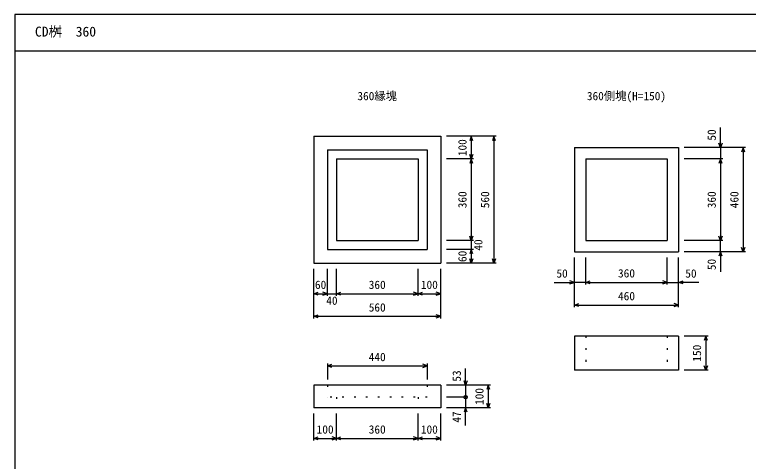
# Model space of a CAD drawing. Units: millimetres, scale not verified. Extents: x -12600 to 12600, y -8910 to 8910.
# Drawn here: x -4632 to -1394, y -46 to 1927 of the extents above; entities that cross this region are included whole.
import ezdxf
from ezdxf.enums import TextEntityAlignment as Align

# ---------------------------------------------------------------- set-up
doc = ezdxf.new("R2010")
doc.units = ezdxf.units.MM
doc.header["$LTSCALE"] = 30
doc.linetypes.add('DOTTED', pattern=[1.75, 0.25, -1.5])
for name, color, linetype, lineweight in [('0-0_DIM', 7, 'Continuous', 25), ('0-4_OUTLINE', 3, 'Continuous', 25), ('0-5_OUTLINE2', 4, 'DOTTED', 25), ('0-6_TXT', 7, 'Continuous', 25)]:
    doc.layers.add(name, color=color, linetype=linetype, lineweight=lineweight)
doc.styles.add('ＭＳ ゴシック', font='')
doc.styles.get('ＭＳ ゴシック').set_extended_font_data('MS Gothic')

msp = doc.modelspace()

# ---------------------------------------------------------------- linework, layer by layer
at = {"layer": '0-0_DIM'}
for p, q in [((-4631.52, 1766.57), (1868.48, 1766.57)), ((-1516.52, 1339.19), (-1516.52, 1427.79)), ((-2506.52, 1389.19), (-2726.52, 1389.19)), ((-2616.52, 1389.19), (-2616.52, 1289.19)), ((-2516.52, 1389.19), (-2516.52, 829.19)), ((-1406.52, 1339.19), (-1676.52, 1339.19)), ((-1516.52, 1339.19), (-1516.52, 1289.19)), ((-1416.52, 1339.19), (-1416.52, 879.19)), ((-2606.52, 1289.19), (-2726.52, 1289.19)), ((-2616.52, 1289.19), (-2616.52, 929.19)), ((-1506.52, 1289.19), (-1676.52, 1289.19)), ((-1516.52, 1289.19), (-1516.52, 929.19)), ((-2606.52, 929.19), (-2726.52, 929.19)), ((-2616.52, 929.19), (-2616.52, 889.19)), ((-1506.52, 929.19), (-1676.52, 929.19)), ((-1516.52, 879.19), (-1516.52, 929.19)), ((-2606.52, 889.19), (-2726.52, 889.19)), ((-2616.52, 889.19), (-2616.52, 829.19)), ((-1406.52, 879.19), (-1676.52, 879.19)), ((-1516.52, 879.19), (-1516.52, 790.59)), ((-2161.52, 634.19), (-2161.52, 854.19)), ((-2111.52, 734.19), (-2111.52, 854.19)), ((-1751.52, 734.19), (-1751.52, 854.19)), ((-1701.52, 634.19), (-1701.52, 854.19)), ((-2506.52, 829.19), (-2726.52, 829.19)), ((-3311.52, 584.19), (-3311.52, 804.19)), ((-3251.52, 684.19), (-3251.52, 804.19)), ((-3211.52, 684.19), (-3211.52, 804.19)), ((-2851.52, 684.19), (-2851.52, 804.19)), ((-2751.52, 584.19), (-2751.52, 804.19)), ((-2250.68, 744.19), (-2161.52, 744.19)), ((-2111.52, 744.19), (-2161.52, 744.19)), ((-2111.52, 744.19), (-1751.52, 744.19)), ((-1751.52, 744.19), (-1701.52, 744.19)), ((-1612.37, 744.19), (-1701.52, 744.19)), ((-3311.52, 694.19), (-3251.52, 694.19)), ((-3251.52, 694.19), (-3211.52, 694.19)), ((-3211.52, 694.19), (-2851.52, 694.19)), ((-2851.52, 694.19), (-2751.52, 694.19)), ((-2161.52, 644.19), (-1701.52, 644.19)), ((-3311.52, 594.19), (-2751.52, 594.19)), ((-1571.52, 506.42), (-1676.52, 506.42)), ((-1581.52, 506.42), (-1581.52, 356.42)), ((-3251.52, 385.18), (-3251.52, 315.18)), ((-3251.52, 375.18), (-2811.52, 375.18)), ((-2811.52, 385.18), (-2811.52, 315.18)), ((-2641.52, 290.18), (-2641.52, 363.47)), ((-1571.52, 356.42), (-1676.52, 356.42)), ((-2531.52, 290.18), (-2726.52, 290.18)), ((-2641.52, 290.18), (-2641.52, 237.18)), ((-2541.52, 290.18), (-2541.52, 190.18)), ((-2631.52, 237.18), (-2726.52, 237.18)), ((-2641.52, 237.18), (-2641.52, 190.18)), ((-3311.52, 45.18), (-3311.52, 165.18)), ((-3211.52, 45.18), (-3211.52, 165.18)), ((-2851.52, 45.18), (-2851.52, 165.18)), ((-2751.52, 45.18), (-2751.52, 165.18)), ((-2531.52, 190.18), (-2726.52, 190.18)), ((-2641.52, 112.52), (-2641.52, 190.18)), ((-3311.52, 55.18), (-3211.52, 55.18)), ((-3211.52, 55.18), (-2851.52, 55.18)), ((-2851.52, 55.18), (-2751.52, 55.18))]:
    msp.add_line(p, q, dxfattribs=at)
msp.add_lwpolyline([(-4631.52, -2073.43), (1868.48, -2073.43), (1868.48, 1926.57), (-4631.52, 1926.57)], close=True, dxfattribs=at)
for points in [[(-2609.44, 1369.73), (-2616.52, 1389.19), (-2623.61, 1369.73)], [(-2509.44, 1369.73), (-2516.52, 1389.19), (-2523.61, 1369.73)], [(-1509.44, 1358.65), (-1516.52, 1339.19), (-1523.61, 1358.65)], [(-1409.44, 1319.73), (-1416.52, 1339.19), (-1423.61, 1319.73)], [(-2609.44, 1308.65), (-2616.52, 1289.19), (-2623.61, 1308.65)], [(-2609.44, 1269.73), (-2616.52, 1289.19), (-2623.61, 1269.73)], [(-1509.44, 1269.73), (-1516.52, 1289.19), (-1523.61, 1269.73)], [(-2609.44, 948.65), (-2616.52, 929.19), (-2623.61, 948.65)], [(-1509.44, 948.65), (-1516.52, 929.19), (-1523.61, 948.65)], [(-2609.44, 869.73), (-2616.52, 889.19), (-2623.61, 869.73)], [(-1509.44, 859.73), (-1516.52, 879.19), (-1523.61, 859.73)], [(-1409.44, 898.65), (-1416.52, 879.19), (-1423.61, 898.65)], [(-2609.44, 848.65), (-2616.52, 829.19), (-2623.61, 848.65)], [(-2509.44, 848.65), (-2516.52, 829.19), (-2523.61, 848.65)], [(-2180.98, 737.1), (-2161.52, 744.19), (-2180.98, 751.27)], [(-2092.07, 737.1), (-2111.52, 744.19), (-2092.07, 751.27)], [(-1770.98, 737.1), (-1751.52, 744.19), (-1770.98, 751.27)], [(-1682.07, 737.1), (-1701.52, 744.19), (-1682.07, 751.27)], [(-3292.07, 687.1), (-3311.52, 694.19), (-3292.07, 701.27)], [(-3270.98, 687.1), (-3251.52, 694.19), (-3270.98, 701.27)], [(-3192.07, 687.1), (-3211.52, 694.19), (-3192.07, 701.27)], [(-2870.98, 687.1), (-2851.52, 694.19), (-2870.98, 701.27)], [(-2832.07, 687.1), (-2851.52, 694.19), (-2832.07, 701.27)], [(-2770.98, 687.1), (-2751.52, 694.19), (-2770.98, 701.27)], [(-2142.07, 637.1), (-2161.52, 644.19), (-2142.07, 651.27)], [(-1720.98, 637.1), (-1701.52, 644.19), (-1720.98, 651.27)], [(-3292.07, 587.1), (-3311.52, 594.19), (-3292.07, 601.27)], [(-2770.98, 587.1), (-2751.52, 594.19), (-2770.98, 601.27)], [(-1574.44, 486.96), (-1581.52, 506.42), (-1588.61, 486.96)], [(-3232.07, 368.1), (-3251.52, 375.18), (-3232.07, 382.26)], [(-2830.98, 368.1), (-2811.52, 375.18), (-2830.98, 382.26)], [(-1574.44, 375.88), (-1581.52, 356.42), (-1588.61, 375.88)], [(-2634.44, 309.64), (-2641.52, 290.18), (-2648.61, 309.64)], [(-2534.44, 270.72), (-2541.52, 290.18), (-2548.61, 270.72)], [(-2534.44, 209.64), (-2541.52, 190.18), (-2548.61, 209.64)], [(-2634.44, 170.72), (-2641.52, 190.18), (-2648.61, 170.72)], [(-3292.07, 48.1), (-3311.52, 55.18), (-3292.07, 62.26)], [(-3230.98, 48.1), (-3211.52, 55.18), (-3230.98, 62.26)], [(-3192.07, 48.1), (-3211.52, 55.18), (-3192.07, 62.26)], [(-2870.98, 48.1), (-2851.52, 55.18), (-2870.98, 62.26)], [(-2832.07, 48.1), (-2851.52, 55.18), (-2832.07, 62.26)], [(-2770.98, 48.1), (-2751.52, 55.18), (-2770.98, 62.26)]]:
    msp.add_lwpolyline(points, dxfattribs=at)
msp.add_circle((-2641.52, 237.18), 7.5, dxfattribs=at)
at = {"layer": '0-4_OUTLINE'}
for p, q in [((-3311.52, 1389.19), (-3311.52, 829.19)), ((-3311.52, 1389.19), (-2751.52, 1389.19)), ((-2751.52, 1389.19), (-2751.52, 829.19)), ((-3251.52, 1329.19), (-3251.52, 889.19)), ((-2161.52, 1339.19), (-2161.52, 879.19)), ((-3211.52, 1289.19), (-3211.52, 929.19)), ((-3211.52, 1289.19), (-2851.52, 1289.19)), ((-2851.52, 1289.19), (-2851.52, 929.19)), ((-2111.52, 1289.19), (-1751.52, 1289.19)), ((-1751.52, 1289.19), (-1751.52, 929.19)), ((-3211.52, 929.19), (-2851.52, 929.19)), ((-3251.52, 889.19), (-2811.52, 889.19)), ((-2161.52, 879.19), (-1701.52, 879.19)), ((-3311.52, 829.19), (-2751.52, 829.19)), ((-1701.52, 506.42), (-2161.52, 506.42)), ((-2161.52, 506.42), (-2161.52, 356.42)), ((-1701.52, 506.42), (-1701.52, 356.42)), ((-3311.52, 290.18), (-3311.52, 190.18)), ((-2751.52, 290.18), (-3311.52, 290.18)), ((-2751.52, 290.18), (-2751.52, 190.18)), ((-2751.52, 190.18), (-3311.52, 190.18))]:
    msp.add_line(p, q, dxfattribs=at)
for points in [[(-3251.52, 1329.19), (-2811.52, 1329.19), (-2811.52, 889.19)], [(-2161.52, 1339.19), (-1701.52, 1339.19), (-1701.52, 879.19)], [(-2111.52, 1289.19), (-2111.52, 929.19), (-1751.52, 929.19)], [(-1701.52, 356.42), (-2084.69, 356.42), (-2161.52, 356.42)]]:
    msp.add_lwpolyline(points, dxfattribs=at)
at = {"layer": '0-5_OUTLINE2'}
for p, q in [((-2111.52, 506.42), (-2111.52, 356.42)), ((-1751.52, 506.42), (-1751.52, 356.42)), ((-3251.52, 290.18), (-3251.52, 237.18)), ((-2811.52, 290.18), (-2811.52, 237.18)), ((-2811.52, 237.18), (-3251.52, 237.18)), ((-3211.52, 237.18), (-3211.52, 190.18)), ((-2851.52, 237.18), (-2851.52, 190.18))]:
    msp.add_line(p, q, dxfattribs=at)

# ---------------------------------------------------------------- texts
at = {"layer": '0-0_DIM', "style": 'ＭＳ ゴシック'}
for s, p in [('50', (-1526.52, 1370.23)), ('100', (-2626.52, 1301.69)), ('360', (-2626.52, 1071.69)), ('560', (-2526.52, 1071.69)), ('360', (-1526.52, 1071.69)), ('460', (-1426.52, 1071.69)), ('40', (-2556.52, 884.19)), ('60', (-2626.52, 834.19)), ('50', (-1526.52, 798.14)), ('150', (-1591.52, 393.92)), ('53', (-2651.52, 305.64)), ('100', (-2551.52, 202.68)), ('47', (-2651.52, 124.45))]:
    msp.add_text(s, height=36.66, rotation=90, dxfattribs=at).set_placement(p, align=Align.BOTTOM_LEFT)
for s, p in [('50', (-2240.79, 754.19)), ('360', (-1969.02, 754.87)), ('50', (-1672.25, 754.19)), ('60', (-3306.52, 704.19)), ('360', (-3069.02, 704.19)), ('100', (-2839.02, 704.19)), ('40', (-3256.52, 634.19)), ('460', (-1969.02, 654.19)), ('560', (-3069.02, 604.19)), ('440', (-3069.02, 385.18)), ('100', (-3299.02, 65.18)), ('360', (-3069.02, 65.18)), ('100', (-2839.02, 65.18))]:
    msp.add_text(s, height=36.66, dxfattribs=at).set_placement(p, align=Align.BOTTOM_LEFT)
at = {"layer": '0-6_TXT', "style": 'ＭＳ ゴシック'}
for s, height, p in [('CD桝\u3000360', 43.99, (-4542.02, 1816.57)), ('360縁塊', 36.66, (-3119.02, 1537.77)), ('360側塊(H=150)', 36.66, (-2106.52, 1537.77))]:
    msp.add_text(s, height=height, dxfattribs=at).set_placement(p, align=Align.BOTTOM_LEFT)

doc.saveas('drawing.dxf')
